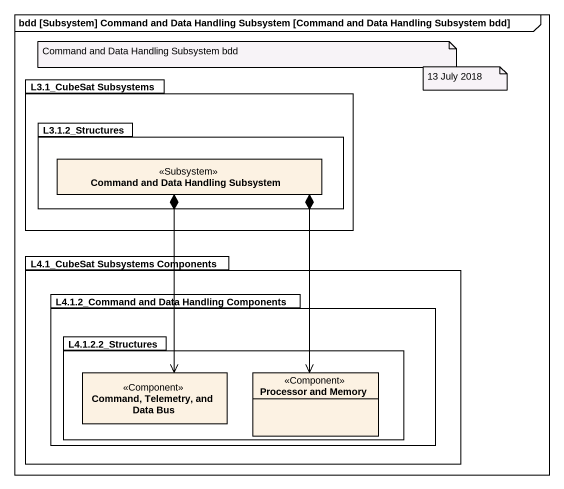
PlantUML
@startuml
mainframe bdd [Subsystem] Command and Data Handling Subsystem [Command and Data Handling Subsystem bdd]
hide circle
hide empty members
package "L3.1_CubeSat Subsystems" as L3_1_CubeSat_Subsystems {
  package "L3.1.2_Structures" as L3_1_2_Structures {
    class "Command and Data Handling Subsystem" as Command_and_Data_Handling <<Subsystem>>
  }
}
package "L4.1_CubeSat Subsystems Components" as L4_1_CubeSat_Subsystems {
  package "L4.1.2_Command and Data Handling Components" as L4_1_2_Command_and_Data {
    package "L4.1.2.2_Structures" as L4_1_2_2_Structures {
      class "Command, Telemetry, and Data Bus" as Command_Telemetry_and_Data <<Component>>
      class "Processor and Memory" as Processor_and_Memory <<Component>>
    }
  }
}
Command_and_Data_Handling *--> Command_Telemetry_and_Data
Command_and_Data_Handling *--> Processor_and_Memory
note as N1
  Command and Data Handling Subsystem bdd
end note
note as N2
  13 July 2018
end note
@enduml
